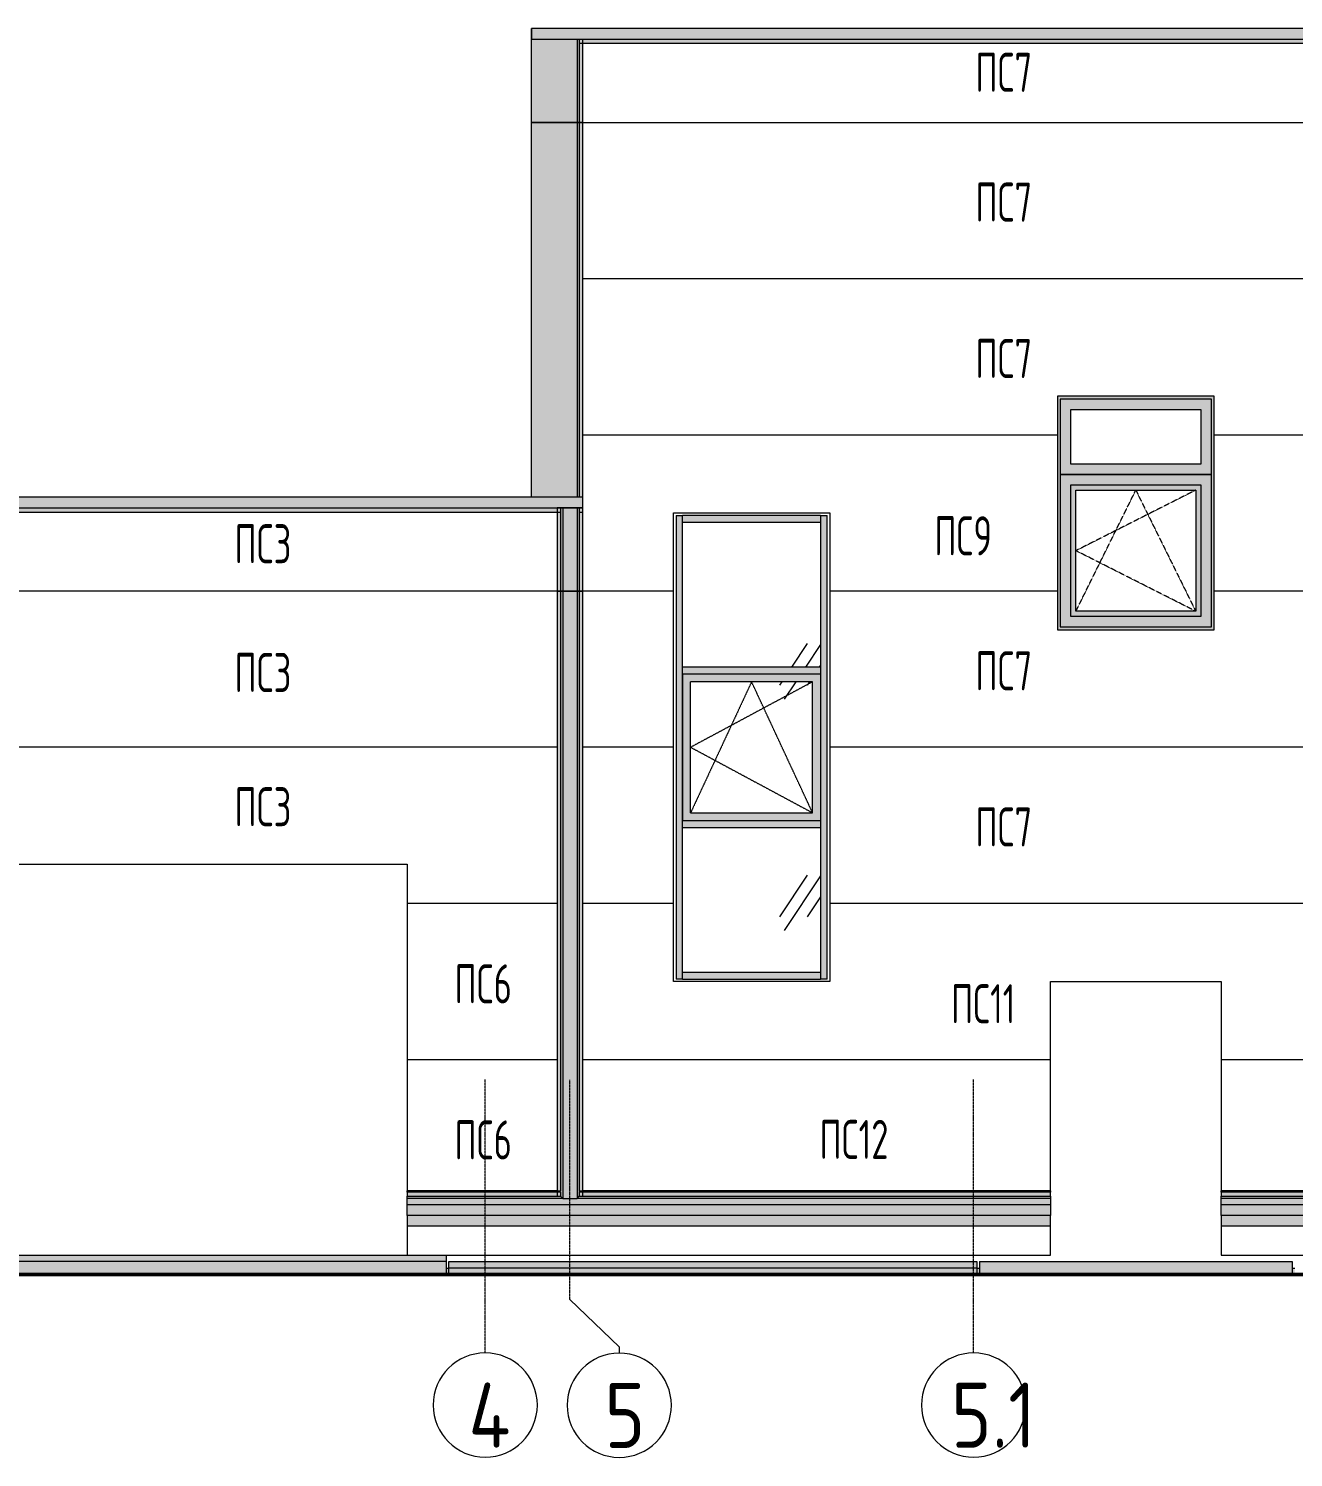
# Model space of a CAD drawing. Header units: millimetres. Extents: x -506865 to 151167, y -255180 to 83543.
# Drawn here: x 10844 to 20555, y -1554 to 9420 of the extents above; entities that cross this region are included whole.
import ezdxf

# ---------------------------------------------------------------- set-up
doc = ezdxf.new("R2010")
doc.units = ezdxf.units.MM
for name, pattern in [('_ШПТ__20_т__2_5__Линия сетки', [25, 20, -2.5, 0, -2.5]), ('_ШТР__2__1_', [3, 2, -1]), ('_ШТР__3__1_5_', [4.5, 3, -1.5])]:
    doc.linetypes.add(name, pattern=pattern)
for name, color, linetype, lineweight, true_color in [('Импосты витража', 7, 'Continuous', 9, 0x004080), ('Каркас_Импост', 7, 'Continuous', 9, 0x0080c0), ('Линии', 7, 'Continuous', 9, 0x00a600), ('Монтажный зазор', 7, 'Continuous', 9, 0x808040), ('Окна', 7, 'Continuous', 9, 0x0080c0), ('Открывание', 7, '_ШТР__2__1_', 9, 0x373737), ('Панели витража', 7, 'Continuous', 9, 0x0080c0), ('Фундамент несущей конструкции', 7, 'Continuous', 18, 0x400080)]:
    doc.layers.add(name, color=color, linetype=linetype, lineweight=lineweight, true_color=true_color)
for name, color, linetype, lineweight in [('Обобщенные модели', 7, 'Continuous', 18), ('Оси', 7, 'Continuous', 9), ('Перекрытия', 7, 'Continuous', 18), ('Текстовые примечания', 7, 'Continuous', 9)]:
    doc.layers.add(name, color=color, linetype=linetype, lineweight=lineweight)
doc.styles.add('_PP_Text Style', font='cs_gost2304.shx', dxfattribs={"width": 0.8})
doc.styles.add('GOST Common', font='', dxfattribs={"width": 0.9, "height": 350})
doc.styles.get('GOST Common').set_extended_font_data('GOST Common')
pattern_1 = [(236.31, (995.8, 1244.6), (-1777.996, -3556.002), [641.07, -5769.6]), (236.31, (1031.34, 1137.9), (-1777.996, -3556.002), [384.64, -6026.03]), (236.31, (818, 1137.9), (-1777.996, -3556.002), [384.64, -6026.03])]

# ---------------------------------------------------------------- blocks, each defined once
blk = doc.blocks.new('102_Окно_1Створка_Ф_ГОСТ23166-99 - 1160х1750_1170_h-1445330-_О__Ф__1-10__Южный')
at = {"layer": 'Каркас_Импост', "true_color": 0xf7fbf5}
h = blk.add_hatch(color=7, dxfattribs=at)
h.paths.add_polyline_path([(18885, 5995), (19925, 5995), (19925, 6575), (18765, 6575), (18765, 5995), (18845, 5995)], flags=0)
h.paths.add_polyline_path([(19805, 6075), (18845, 6075), (18845, 6495), (19845, 6495), (19845, 6075)], flags=0)
h = blk.add_hatch(color=7, dxfattribs=at)
h.paths.add_polyline_path([(18765, 4825), (19925, 4825), (19925, 5995), (18765, 5995), (18765, 5100)], flags=0)
h.paths.add_polyline_path([(19805, 4905), (18845, 4905), (18845, 5915), (19845, 5915), (19845, 4905)], flags=0)
h = blk.add_hatch(color=7, dxfattribs=at)
h.paths.add_polyline_path([(18845, 4905), (19845, 4905), (19845, 5915), (18845, 5915), (18845, 5100)], flags=0)
h.paths.add_polyline_path([(19108, 4945), (18885, 4945), (18885, 5875), (19805, 5875), (19805, 4945), (19301, 4945)], flags=0)
at = {"layer": 'Монтажный зазор', "true_color": 0x7f7f7f}
h = blk.add_hatch(color=8, dxfattribs=at)
h.paths.add_polyline_path([(18815, 4800), (19945, 4800), (19945, 6600), (18745, 6600), (18745, 4800), (18770, 4800)], flags=0)
h.paths.add_polyline_path([(18770, 4825), (18765, 4825), (18765, 6575), (19925, 6575), (19925, 4825), (18794, 4825)], flags=0)
at = {"layer": 'Каркас_Импост', "color": 7}
for p, q in [((18765, 6575), (18765, 5995)), ((19925, 6575), (18765, 6575)), ((18845, 6495), (19845, 6495)), ((18845, 6075), (18845, 6495)), ((19845, 6495), (19845, 6075)), ((19925, 5995), (19925, 6575)), ((19845, 6075), (18845, 6075)), ((18765, 5995), (19925, 5995)), ((18765, 5995), (18765, 4825)), ((19925, 5995), (18765, 5995)), ((19925, 4825), (19925, 5995)), ((18845, 5915), (19845, 5915)), ((18845, 4905), (18845, 5915)), ((18885, 5875), (19805, 5875)), ((18885, 4945), (18885, 5875)), ((19805, 5875), (19805, 4945)), ((19845, 5915), (19845, 4905)), ((19805, 4945), (18885, 4945)), ((19845, 4905), (18845, 4905)), ((18765, 4825), (19925, 4825))]:
    blk.add_line(p, q, dxfattribs=at)
at = {"layer": 'Открывание', "color": 7}
for p, q in [((18885, 4945), (19345, 5875)), ((19805, 5875), (18885, 5410)), ((19345, 5875), (19805, 4945)), ((19805, 4945), (18885, 5410))]:
    blk.add_line(p, q, dxfattribs=at)
blk = doc.blocks.new('Системная панель - 135__НР__25__СТК__Стеклопакет-V16-_О__Ф__1-10__Южный')
at = {"layer": 'Панели витража'}
h = blk.add_hatch(dxfattribs=at)
h.set_pattern_fill('FP_1', style=0, pattern_type=2)
h.set_pattern_definition(pattern_1)
h.paths.add_polyline_path([(15865, 2170), (16925, 2170), (16925, 3285), (15865, 3285), (15865, 2397)], flags=0)
blk = doc.blocks.new('Прямоугольный импост - 50х100 мм RAL 9016-1206952-_О__Ф__1-10__Южный')
at = {"layer": 'Импосты витража', "true_color": 0xf7fbf5}
blk.add_hatch(color=7, dxfattribs=at).paths.add_polyline_path([(44135, 5630), (44135, 5680), (43075, 5680), (43075, 5630), (44080, 5630)], flags=0)
at = {"layer": 'Импосты витража', "color": 7}
for p, q in [((43075, 5630), (43075, 5680)), ((44135, 5680), (43075, 5680)), ((43075, 5630), (44135, 5630)), ((44135, 5680), (44135, 5630))]:
    blk.add_line(p, q, dxfattribs=at)
blk = doc.blocks.new('Прямоугольный импост - 50х100 мм RAL 9016-1206946-_О__Ф__1-10__Южный')
at = {"layer": 'Импосты витража', "true_color": 0xf7fbf5}
blk.add_hatch(color=7, dxfattribs=at).paths.add_polyline_path([(44135, 2120), (44135, 2170), (43075, 2170), (43075, 2120), (43201, 2120)], flags=0)
at = {"layer": 'Импосты витража', "color": 7}
for p, q in [((43075, 2120), (43075, 2170)), ((44135, 2170), (43075, 2170)), ((43075, 2120), (44135, 2120)), ((44135, 2170), (44135, 2120))]:
    blk.add_line(p, q, dxfattribs=at)
blk = doc.blocks.new('Прямоугольный импост - 50х100 мм RAL 9016-1207083-_О__Ф__1-10__Южный')
at = {"layer": 'Импосты витража', "true_color": 0xf7fbf5}
blk.add_hatch(color=7, dxfattribs=at).paths.add_polyline_path([(44169, 2120), (44185, 2120), (44185, 3310), (44135, 3310), (44135, 2120)], flags=0)
at = {"layer": 'Импосты витража', "color": 7}
for p, q in [((44135, 3310), (44135, 2120)), ((44185, 2120), (44185, 3310)), ((44185, 2120), (44135, 2120))]:
    blk.add_line(p, q, dxfattribs=at)
blk = doc.blocks.new('Прямоугольный импост - 50х100 мм RAL 9016-1207058-_О__Ф__1-10__Южный')
at = {"layer": 'Импосты витража', "true_color": 0xf7fbf5}
blk.add_hatch(color=7, dxfattribs=at).paths.add_polyline_path([(43075, 4490), (43075, 5680), (43025, 5680), (43025, 4490), (43050, 4490)], flags=0)
at = {"layer": 'Импосты витража', "color": 7}
for p, q in [((43025, 5680), (43075, 5680)), ((43025, 5680), (43025, 4490)), ((43075, 4490), (43075, 5680))]:
    blk.add_line(p, q, dxfattribs=at)
blk = doc.blocks.new('Системная панель - 135__НР__25__СТК__Стеклопакет-V17-_О__Ф__1-10__Южный')
at = {"layer": 'Панели витража'}
h = blk.add_hatch(dxfattribs=at)
h.set_pattern_fill('FP_1', style=0, pattern_type=2)
h.set_pattern_definition(pattern_1)
h.paths.add_polyline_path([(16071, 4515), (16925, 4515), (16925, 5630), (15865, 5630), (15865, 4515)], flags=0)
blk = doc.blocks.new('Прямоугольный импост - 50х100 мм RAL 9016-1207060-_О__Ф__1-10__Южный')
at = {"layer": 'Импосты витража', "true_color": 0xf7fbf5}
blk.add_hatch(color=7, dxfattribs=at).paths.add_polyline_path([(44135, 4490), (44185, 4490), (44185, 5680), (44135, 5680), (44135, 5100)], flags=0)
at = {"layer": 'Импосты витража', "color": 7}
for p, q in [((44135, 5680), (44185, 5680)), ((44135, 5680), (44135, 4490)), ((44185, 4490), (44185, 5680))]:
    blk.add_line(p, q, dxfattribs=at)
blk = doc.blocks.new('Прямоугольный импост - 50х100 мм RAL 9016-1207084-_О__Ф__1-10__Южный')
at = {"layer": 'Импосты витража', "true_color": 0xf7fbf5}
blk.add_hatch(color=7, dxfattribs=at).paths.add_polyline_path([(43075, 3310), (43075, 4490), (43025, 4490), (43025, 3310), (43050, 3310)], flags=0)
at = {"layer": 'Импосты витража', "color": 7}
for p, q in [((43025, 4490), (43025, 3310)), ((43075, 3310), (43075, 4490))]:
    blk.add_line(p, q, dxfattribs=at)
blk = doc.blocks.new('Прямоугольный импост - 50х100 мм RAL 9016-1206832-_О__Ф__1-10__Южный')
at = {"layer": 'Импосты витража', "true_color": 0xf7fbf5}
blk.add_hatch(color=7, dxfattribs=at).paths.add_polyline_path([(44135, 4465), (44135, 4515), (43075, 4515), (43075, 4465), (44088, 4465)], flags=0)
at = {"layer": 'Импосты витража', "color": 7}
for p, q in [((43075, 4465), (43075, 4515)), ((44135, 4515), (43075, 4515)), ((44135, 4515), (44135, 4465)), ((43075, 4465), (44135, 4465))]:
    blk.add_line(p, q, dxfattribs=at)
blk = doc.blocks.new('Прямоугольный импост - 50х100 мм RAL 9016-1207086-_О__Ф__1-10__Южный')
at = {"layer": 'Импосты витража', "true_color": 0xf7fbf5}
blk.add_hatch(color=7, dxfattribs=at).paths.add_polyline_path([(44135, 3310), (44185, 3310), (44185, 4490), (44135, 4490), (44135, 3335)], flags=0)
at = {"layer": 'Импосты витража', "color": 7}
for p, q in [((44135, 4490), (44135, 3310)), ((44185, 3310), (44185, 4490))]:
    blk.add_line(p, q, dxfattribs=at)
blk = doc.blocks.new('Прямоугольный импост - 50х100 мм RAL 9016-1207087-_О__Ф__1-10__Южный')
at = {"layer": 'Импосты витража', "true_color": 0xf7fbf5}
blk.add_hatch(color=7, dxfattribs=at).paths.add_polyline_path([(43025, 2120), (43075, 2120), (43075, 3310), (43025, 3310), (43025, 2397)], flags=0)
at = {"layer": 'Импосты витража', "color": 7}
for p, q in [((43025, 3310), (43025, 2120)), ((43075, 2120), (43075, 3310)), ((43075, 2120), (43025, 2120))]:
    blk.add_line(p, q, dxfattribs=at)
blk = doc.blocks.new('190_ФЭ_Цоколь_Типовой - ФЭ-Ц1_140х80-1285834-_О__Ф__1-10__Южный')
at = {"layer": 'Обобщенные модели', "true_color": 0x9ea0a1}
h = blk.add_hatch(color=253, dxfattribs=at)
h.paths.add_polyline_path([(13750, 482), (14928, 482), (14931, 491), (13750, 491)], flags=0)
h.paths.add_polyline_path([(18690, 482), (18690, 491), (15069, 491), (15072, 482), (18655, 482)], flags=0)
h = blk.add_hatch(color=253, dxfattribs=at)
h.paths.add_polyline_path([(18655, 452), (18690, 452), (18690, 482), (15072, 482), (15072, 452), (17363, 452)], flags=0)
h.paths.add_polyline_path([(13770, 452), (14928, 452), (14928, 482), (13750, 482), (13750, 452)], flags=0)
h = blk.add_hatch(color=253, dxfattribs=at)
h.paths.add_polyline_path([(15055, 435), (18690, 435), (18690, 452), (15072, 452)], flags=0)
h.paths.add_polyline_path([(13770, 435), (14945, 435), (14928, 452), (13750, 452), (13750, 435)], flags=0)
for points in [[(18690, 491), (18690, 492), (18655, 491)], [(13750, 385), (18690, 385), (18690, 435), (13750, 435)], [(14985, 305), (18690, 305), (18690, 385), (13750, 385), (13750, 305), (14945, 305)], [(15010, 225), (18690, 225), (18690, 305), (13750, 305), (13750, 225), (14990, 225)]]:
    blk.add_hatch(color=253, dxfattribs=at).paths.add_polyline_path(points, flags=0)
at = {"layer": 'Линии', "color": 7, "lineweight": 18}
for p, q in [((13750, 491), (13750, 492)), ((14902, 492), (13750, 492)), ((13750, 482), (13750, 491)), ((13750, 482), (13750, 452)), ((13750, 435), (13750, 452)), ((18690, 492), (15098, 492)), ((18690, 492), (18690, 491)), ((18690, 491), (18690, 482)), ((18690, 452), (18690, 482)), ((18690, 452), (18690, 435)), ((13750, 385), (13750, 435)), ((13750, 315), (13750, 385)), ((18690, 435), (18690, 385)), ((18690, 385), (18690, 315)), ((13750, 305), (13750, 315)), ((13750, 305), (13750, 225)), ((13750, 225), (18690, 225)), ((18690, 315), (18690, 305)), ((18690, 225), (18690, 305))]:
    blk.add_line(p, q, dxfattribs=at)
at = {"layer": 'Обобщенные модели'}
for p, q in [((14931, 491), (13750, 491)), ((14928, 482), (13750, 482)), ((13750, 452), (14928, 452)), ((18690, 491), (15069, 491)), ((18690, 482), (15072, 482)), ((15072, 452), (18690, 452)), ((14945, 435), (13750, 435)), ((18690, 385), (13750, 385)), ((18690, 435), (15055, 435)), ((18690, 305), (13750, 305))]:
    blk.add_line(p, q, dxfattribs=at)
blk = doc.blocks.new('190_ФЭ_Цоколь_Типовой - ФЭ-Ц1_140х80-1285859-_О__Ф__1-10__Южный')
at = {"layer": 'Обобщенные модели', "true_color": 0x9ea0a1}
h = blk.add_hatch(color=253, dxfattribs=at)
h.paths.add_polyline_path([(32866, 482), (32928, 482), (32931, 491), (27069, 491), (27072, 482), (32720, 482)], flags=0)
h.paths.add_polyline_path([(20010, 482), (20928, 482), (20931, 491), (20000, 491), (20000, 482)], flags=0)
h.paths.add_polyline_path([(45048, 482), (45048, 482), (45051, 491), (39069, 491), (39072, 482), (44493, 482)], flags=0)
h.paths.add_polyline_path([(21072, 482), (26928, 482), (26931, 491), (21069, 491), (21072, 482)], flags=0)
h.paths.add_polyline_path([(38928, 482), (38928, 482), (38931, 491), (33069, 491), (33072, 482), (38876, 482)], flags=0)
h = blk.add_hatch(color=253, dxfattribs=at)
h.paths.add_polyline_path([(20000, 452), (20928, 452), (20928, 482), (20000, 482)], flags=0)
h.paths.add_polyline_path([(45048, 452), (45048, 482), (39072, 482), (39072, 452), (44493, 452)], flags=0)
h.paths.add_polyline_path([(21235, 452), (26928, 452), (26928, 482), (21072, 482), (21072, 452), (21124, 452)], flags=0)
h.paths.add_polyline_path([(38928, 452), (38928, 452), (38928, 482), (33072, 482), (33072, 452), (38928, 452)], flags=0)
h.paths.add_polyline_path([(27235, 452), (32928, 452), (32928, 482), (27072, 482), (27072, 452), (27124, 452)], flags=0)
for points in [[(45125, 435), (45065, 435), (45048, 452), (39072, 452), (39055, 435), (38945, 435), (38928, 452), (33072, 452), (33055, 435), (32945, 435), (32928, 452), (27072, 452), (27055, 435), (26945, 435), (26928, 452), (21072, 452), (21055, 435), (20945, 435), (20928, 452), (20000, 452), (20000, 435), (45065, 435)], [(20000, 385), (45295, 385), (45295, 435), (20000, 435)], [(33010, 305), (45433, 305), (45294, 385), (20000, 385), (20000, 305), (32990, 305)], [(45125, 225), (45433, 225), (45433, 305), (20000, 305), (20000, 225), (44493, 225)]]:
    blk.add_hatch(color=253, dxfattribs=at).paths.add_polyline_path(points, flags=0)
at = {"layer": 'Линии', "color": 7, "lineweight": 18}
for p, q in [((20000, 491), (20000, 492)), ((20902, 492), (20000, 492)), ((20000, 482), (20000, 491)), ((20000, 482), (20000, 452)), ((20000, 435), (20000, 452)), ((26902, 492), (21098, 492)), ((32902, 492), (27098, 492)), ((38902, 492), (33098, 492)), ((45022, 492), (39098, 492)), ((20000, 385), (20000, 435)), ((20000, 315), (20000, 385)), ((45295, 435), (45295, 385)), ((45295, 385), (45415, 315)), ((20000, 305), (20000, 315)), ((20000, 305), (20000, 225)), ((20000, 225), (45433, 225)), ((45415, 315), (45433, 305)), ((45433, 225), (45433, 305))]:
    blk.add_line(p, q, dxfattribs=at)
at = {"layer": 'Обобщенные модели'}
for p, q in [((20931, 491), (20000, 491)), ((20928, 482), (20000, 482)), ((20000, 452), (20928, 452)), ((26931, 491), (21069, 491)), ((26928, 482), (21072, 482)), ((21072, 452), (26928, 452)), ((32931, 491), (27069, 491)), ((32928, 482), (27072, 482)), ((27072, 452), (32928, 452)), ((38931, 491), (33069, 491)), ((38928, 482), (33072, 482)), ((33072, 452), (38928, 452)), ((45051, 491), (39069, 491)), ((45048, 482), (39072, 482)), ((39072, 452), (45048, 452)), ((45295, 435), (20000, 435)), ((45295, 385), (20000, 385)), ((45433, 305), (20000, 305))]:
    blk.add_line(p, q, dxfattribs=at)
blk = doc.blocks.new('190_ФЭ_Стена_Стык вертикальный - ФЭ-C1_110-1290850-_О__Ф__1-10__Южный')
at = {"layer": 'Обобщенные модели', "true_color": 0xcfd0cf}
h = blk.add_hatch(color=254, dxfattribs=at)
h.paths.add_polyline_path([(4928, 452), (4928, 482), (4902, 482), (4902, 452)], flags=0)
h.paths.add_polyline_path([(4928, 492), (4928, 5100), (4902, 5100), (4902, 492)], flags=0)
for points in [[(4945, 435), (4945, 5100), (4928, 5100), (4928, 492), (4931, 491), (4928, 482), (4928, 452), (4945, 435)], [(4945, 435), (5055, 435), (5055, 5100), (4945, 5100), (4945, 831)], [(5055, 435), (5072, 452), (5072, 482), (5069, 491), (5072, 492), (5072, 5100), (5055, 5100), (5055, 435)]]:
    blk.add_hatch(color=254, dxfattribs=at).paths.add_polyline_path(points, flags=0)
h = blk.add_hatch(color=254, dxfattribs=at)
h.paths.add_polyline_path([(5072, 452), (5098, 452), (5098, 482), (5072, 482), (5072, 452)], flags=0)
h.paths.add_polyline_path([(5098, 492), (5098, 5100), (5072, 5100), (5072, 492)], flags=0)
at = {"layer": 'Линии', "color": 7, "lineweight": 18}
for p, q in [((4928, 5100), (4902, 5100)), ((4902, 5100), (4902, 491)), ((4945, 5100), (4928, 5100)), ((5055, 5100), (4945, 5100)), ((5072, 5100), (5055, 5100)), ((5098, 5100), (5072, 5100)), ((5098, 5100), (5098, 491)), ((4902, 482), (4902, 452)), ((4902, 452), (4928, 452)), ((4928, 452), (4945, 435)), ((5055, 435), (5072, 452)), ((5072, 452), (5098, 452)), ((5098, 482), (5098, 452)), ((4945, 435), (5055, 435))]:
    blk.add_line(p, q, dxfattribs=at)
at = {"layer": 'Обобщенные модели'}
for p, q in [((4928, 5100), (4928, 491)), ((4945, 5100), (4945, 435)), ((5055, 5100), (5055, 435)), ((5072, 5100), (5072, 491)), ((4928, 482), (4928, 452)), ((5072, 482), (5072, 452))]:
    blk.add_line(p, q, dxfattribs=at)
blk = doc.blocks.new('190_ФЭ_Парапет_Сэндвич - ФЭ-К1_150-1312251-_О__Ф__1-10__Южный')
at = {"layer": 'Обобщенные модели', "true_color": 0xcfd0cf}
for points in [[(14779, 5740), (15098, 5740), (15098, 5820), (-295, 5820), (-295, 5740), (14725, 5740)], [(7028, 5707), (9928, 5707), (9928, 5740), (10072, 5740), (10072, 5707), (14928, 5707), (14928, 5740), (15072, 5740), (15072, 5707), (15098, 5707), (15098, 5740), (-48, 5740), (-48, 5707), (4928, 5707), (4928, 5740), (5072, 5740), (5072, 5707)]]:
    blk.add_hatch(color=254, dxfattribs=at).paths.add_polyline_path(points, flags=0)
at = {"layer": 'Линии', "color": 7, "lineweight": 18}
for p, q in [((15098, 5820), (-295, 5820)), ((-295, 5740), (-295, 5820)), ((15098, 5820), (15098, 5740)), ((-295, 5740), (15098, 5740)), ((-48, 5707), (4928, 5707)), ((5072, 5707), (9928, 5707)), ((10072, 5707), (14928, 5707)), ((15072, 5707), (15098, 5707)), ((15098, 5740), (15098, 5707))]:
    blk.add_line(p, q, dxfattribs=at)
blk = doc.blocks.new('190_ФЭ_Парапет_Сэндвич - ФЭ-К1_150-1300769-_О__Ф__1-10__Южный')
at = {"layer": 'Линии', "color": 7, "lineweight": 18}
blk.add_line((-295, 5820), (-295, 5740), dxfattribs=at)
blk = doc.blocks.new('190_ФЭ_Парапет_Сэндвич - ФЭ-К1_150-1300843-_О__Ф__1-10__Южный')
at = {"layer": 'Обобщенные модели', "true_color": 0xcfd0cf}
for points in [[(45139, 9340), (45295, 9340), (45295, 9420), (14705, 9420), (14705, 9340), (45125, 9340)], [(32866, 9307), (32928, 9307), (32928, 9340), (33072, 9340), (33072, 9307), (38928, 9307), (38928, 9340), (39072, 9340), (39072, 9307), (45048, 9307), (45048, 9340), (15072, 9340), (15072, 9307), (20928, 9307), (20928, 9340), (21072, 9340), (21072, 9307), (26928, 9307), (26928, 9340), (27072, 9340), (27072, 9307), (27698, 9307)]]:
    blk.add_hatch(color=254, dxfattribs=at).paths.add_polyline_path(points, flags=0)
at = {"layer": 'Линии', "color": 7, "lineweight": 18}
for p, q in [((45295, 9420), (14705, 9420)), ((14705, 9340), (14705, 9420)), ((14705, 9340), (45295, 9340)), ((15072, 9307), (20928, 9307))]:
    blk.add_line(p, q, dxfattribs=at)
blk = doc.blocks.new('190_ФЭ_Стена_Стык угловой внешний фигурный - ФЭ-У1_350х230-1313209-_О__Ф__1-10__Южный')
at = {"layer": 'Обобщенные модели', "true_color": 0xcfd0cf}
for points in [[(14779, 5821), (15055, 5821), (15055, 8700), (14705, 8700), (14705, 5821), (14725, 5821)], [(15072, 5821), (15072, 8700), (15055, 8700), (15055, 5821)], [(15098, 5821), (15098, 8700), (15072, 8700), (15072, 5821)]]:
    blk.add_hatch(color=254, dxfattribs=at).paths.add_polyline_path(points, flags=0)
at = {"layer": 'Линии', "color": 7, "lineweight": 18}
for p, q in [((14705, 8700), (15055, 8700)), ((14705, 5821), (14705, 8700)), ((15055, 8700), (15072, 8700)), ((15072, 8700), (15098, 8700)), ((15098, 8700), (15098, 5821)), ((15055, 5821), (14705, 5821)), ((15072, 5821), (15055, 5821)), ((15098, 5821), (15072, 5821))]:
    blk.add_line(p, q, dxfattribs=at)
at = {"layer": 'Обобщенные модели'}
for p, q in [((15055, 8700), (15055, 5821)), ((15072, 8700), (15072, 5821))]:
    blk.add_line(p, q, dxfattribs=at)
blk = doc.blocks.new('190_ФЭ_Стена_Стык угловой внешний фигурный - ФЭ-У1_350х230-1312920-_О__Ф__1-10__Южный')
at = {"layer": 'Обобщенные модели', "true_color": 0xcfd0cf}
for points in [[(15055, 8700), (15055, 9340), (14705, 9340), (14705, 8700), (14875, 8700)], [(15072, 8700), (15072, 9340), (15055, 9340), (15055, 8700)], [(15088, 8700), (15098, 8700), (15098, 9307), (15072, 9307), (15072, 8700)]]:
    blk.add_hatch(color=254, dxfattribs=at).paths.add_polyline_path(points, flags=0)
at = {"layer": 'Линии', "color": 7, "lineweight": 18}
for p, q in [((14705, 9340), (15055, 9340)), ((14705, 8700), (14705, 9340)), ((15055, 9340), (15072, 9340)), ((15072, 9340), (15098, 9340)), ((15098, 9340), (15098, 8700)), ((15055, 8700), (14705, 8700)), ((15072, 8700), (15055, 8700)), ((15098, 8700), (15072, 8700))]:
    blk.add_line(p, q, dxfattribs=at)
at = {"layer": 'Обобщенные модели'}
for p, q in [((15055, 9340), (15055, 8700)), ((15072, 9340), (15072, 8700))]:
    blk.add_line(p, q, dxfattribs=at)
blk = doc.blocks.new('190_ФЭ_Стена_Стык вертикальный - ФЭ-C1_110-1306445-_О__Ф__1-10__Южный')
at = {"layer": 'Обобщенные модели', "true_color": 0xcfd0cf}
for points in [[(20945, 8700), (20945, 9340), (20928, 9340), (20928, 8700)], [(20990, 8700), (21055, 8700), (21055, 9340), (20945, 9340), (20945, 8700)], [(21055, 8700), (21072, 8700), (21072, 9340), (21055, 9340), (21055, 8760)], [(20928, 8700), (20928, 9307), (20902, 9307), (20902, 8700)], [(21098, 8700), (21098, 9307), (21072, 9307), (21072, 8700)]]:
    blk.add_hatch(color=254, dxfattribs=at).paths.add_polyline_path(points, flags=0)
at = {"layer": 'Линии', "color": 7, "lineweight": 18}
for p, q in [((20928, 9340), (20902, 9340)), ((20902, 9340), (20902, 8700)), ((20945, 9340), (20928, 9340)), ((21055, 9340), (20945, 9340)), ((21072, 9340), (21055, 9340)), ((21098, 9340), (21072, 9340)), ((21098, 9340), (21098, 8700)), ((20902, 8700), (20928, 8700)), ((20928, 8700), (20945, 8700)), ((20945, 8700), (21055, 8700)), ((21055, 8700), (21072, 8700)), ((21072, 8700), (21098, 8700))]:
    blk.add_line(p, q, dxfattribs=at)
at = {"layer": 'Обобщенные модели'}
for p, q in [((20928, 9340), (20928, 8700)), ((20945, 9340), (20945, 8700)), ((21055, 9340), (21055, 8700)), ((21072, 9340), (21072, 8700))]:
    blk.add_line(p, q, dxfattribs=at)
blk = doc.blocks.new('135_Витраж створка_Открывание_Профиль - Правое верхнее открывание-V18-_О__Ф__1-10__Южный')
at = {"layer": 'Панели витража', "true_color": 0xf7fbf5}
h = blk.add_hatch(color=7, dxfattribs=at)
h.paths.add_polyline_path([(16925, 3335), (16925, 4465), (15865, 4465), (15865, 3335), (16878, 3335)], flags=0)
h.paths.add_polyline_path([(16863, 3397), (15927, 3397), (15927, 4403), (16863, 4403), (16863, 3832)], flags=0)
at = {"layer": 'Панели витража'}
h = blk.add_hatch(dxfattribs=at)
h.set_pattern_fill('FP_1', style=0, pattern_type=2)
h.set_pattern_definition(pattern_1)
h.paths.add_polyline_path([(15927, 3397), (16863, 3397), (16863, 4403), (15927, 4403), (15927, 3900)], flags=0)
at = {"layer": 'Линии', "color": 7, "linetype": '_ШТР__3__1_5_'}
for p, q in [((16863, 4403), (15927, 3900)), ((16395, 4403), (15927, 3397)), ((16863, 3397), (16395, 4403)), ((15927, 3900), (16863, 3397))]:
    blk.add_line(p, q, dxfattribs=at)
at = {"layer": 'Панели витража', "color": 7}
for p, q in [((15865, 4465), (16925, 4465)), ((15865, 4465), (15865, 3335)), ((15927, 3397), (15927, 4403)), ((16863, 4403), (15927, 4403)), ((16863, 3397), (16863, 4403)), ((16925, 4465), (16925, 3335)), ((16925, 3335), (15865, 3335)), ((15927, 3397), (16863, 3397))]:
    blk.add_line(p, q, dxfattribs=at)
blk = doc.blocks.new('Ось сетки - Круг_Ø8 мм_Красный-1224396-_О__Ф__1-10__Южный')
at = {"layer": 'Оси', "color": 1, "true_color": 0xff0000}
for start, end in [(0, 180), (180, 360)]:
    blk.add_arc((15379, -1900), 400, start, end, dxfattribs=at)
blk = doc.blocks.new('Ось сетки - Круг_Ø8 мм-6577-_О__Ф__1-10__Южный')
at = {"layer": 'Оси', "lineweight": 20}
for start, end in [(360, 180), (180, 360)]:
    blk.add_arc((0, -1900), 400, start, end, dxfattribs=at)

msp = doc.modelspace()

# ---------------------------------------------------------------- hatches: boundary and pattern name
at = {"layer": 'Перекрытия', "true_color": 0xbabfc5}
for points in [[(12196, -50), (14050, -50), (14050, 0), (10450, 0), (10450, -50), (10904, -50)], [(14050, -150), (14050, -50), (10450, -50), (10450, -150), (13488, -150)], [(19947, -150), (20545, -150), (20545, -50), (18145, -50), (18145, -150), (18655, -150)]]:
    msp.add_hatch(color=9, dxfattribs=at).paths.add_polyline_path(points, flags=0)
at = {"layer": 'Перекрытия', "true_color": 0xb9d0cb}
for points in [[(15010, -100), (18125, -100), (18125, -50), (14070, -50), (14070, -100), (14990, -100)], [(18125, -150), (18125, -100), (14070, -100), (14070, -150), (17363, -150)]]:
    msp.add_hatch(color=9, dxfattribs=at).paths.add_polyline_path(points, flags=0)
at = {"layer": 'Фундамент несущей конструкции', "true_color": 0xbabfc5}
h = msp.add_hatch(color=9, dxfattribs=at)
h.paths.add_polyline_path([(9320, -150), (9320, -100), (9300, -100), (9300, -150)], flags=0)
h.paths.add_polyline_path([(20565, -150), (20565, -100), (20545, -100), (20545, -150)], flags=0)
h.paths.add_polyline_path([(950, -150), (950, -100), (930, -100), (930, -150)], flags=0)
h.paths.add_polyline_path([(18145, -150), (18145, -100), (18125, -100), (18125, -150)], flags=0)
h.paths.add_polyline_path([(4550, -150), (4570, -150), (4570, -100), (4550, -100)], flags=0)
h.paths.add_polyline_path([(14070, -150), (14070, -100), (14050, -100), (14050, -150)], flags=0)
h.paths.add_polyline_path([(5680, -150), (5700, -150), (5700, -100), (5680, -100)], flags=0)
h.paths.add_polyline_path([(10450, -150), (10450, -100), (10430, -100), (10430, -150)], flags=0)

# ---------------------------------------------------------------- linework, layer by layer
at = {"layer": 'Линии', "color": 7, "lineweight": 18}
for p, q in [((15098, 8700), (20902, 8700)), ((15098, 7500), (20902, 7500)), ((18745, 6600), (19945, 6600)), ((18745, 4800), (18745, 6600)), ((19945, 6600), (19945, 4800)), ((15098, 6300), (18745, 6300)), ((19945, 6300), (20902, 6300)), ((15795, 2100), (15795, 5700)), ((15795, 5700), (16995, 5700)), ((16995, 5700), (16995, 2100)), ((14902, 5100), (10098, 5100)), ((15795, 5100), (15098, 5100)), ((18745, 5100), (16995, 5100)), ((20902, 5100), (19945, 5100)), ((19945, 4800), (18745, 4800)), ((14902, 3900), (10098, 3900)), ((15795, 3900), (15098, 3900)), ((20902, 3900), (16995, 3900)), ((10750, 3001), (13750, 3001)), ((13750, 3001), (13750, 492)), ((14902, 2700), (13750, 2700)), ((15795, 2700), (15098, 2700)), ((20395, 2700), (16995, 2700)), ((20902, 2700), (20395, 2700)), ((16995, 2100), (15795, 2100)), ((18690, 492), (18690, 2100)), ((18690, 2100), (20000, 2100)), ((20000, 2100), (20000, 492)), ((14902, 1500), (13750, 1500)), ((18690, 1500), (15098, 1500)), ((20902, 1500), (20000, 1500)), ((13750, 225), (13750, 0)), ((18690, 0), (18690, 225)), ((20000, 225), (20000, 0)), ((10450, 0), (18690, 0)), ((20000, 0), (45415, 0)), ((14050, 0), (14050, -150)), ((14050, -100), (14070, -100)), ((14070, -50), (18125, -50)), ((14070, -150), (14070, -50)), ((18125, -50), (18125, -150)), ((18125, -100), (18145, -100)), ((18145, -50), (20545, -50)), ((18145, -50), (18145, -150)), ((20545, -50), (20545, -150)), ((20545, -100), (20565, -100))]:
    msp.add_line(p, q, dxfattribs=at)
at = {"layer": 'Линии', "color": 7, "lineweight": 50}
msp.add_line((46689, -150), (-2675, -150), dxfattribs=at)
at = {"layer": 'Оси', "linetype": '_ШПТ__20_т__2_5__Линия сетки'}
for p, q in [((14350, -752), (14350, 1348)), ((18100, -752), (18100, 1348))]:
    msp.add_line(p, q, dxfattribs=at)
at = {"layer": 'Оси', "color": 1, "linetype": '_ШПТ__20_т__2_5__Линия сетки', "true_color": 0xff0000}
msp.add_line((15000, -341), (15000, 1346), dxfattribs=at)
msp.add_line((15000, -341), (15000, 1346), dxfattribs=at)
at = {"layer": 'Оси', "color": 1, "true_color": 0xff0000}
for p, q in [((15000, -341), (15379, -704)), ((15000, -341), (15379, -704)), ((15379, -704), (15379, -754)), ((15379, -704), (15379, -754))]:
    msp.add_line(p, q, dxfattribs=at)
at = {"layer": 'Перекрытия'}
for p, q in [((14050, -50), (10450, -50)), ((18125, -100), (14070, -100))]:
    msp.add_line(p, q, dxfattribs=at)

# ---------------------------------------------------------------- block references
at = {"layer": 'Импосты витража', "color": 7}
for name, p in [('Прямоугольный импост - 50х100 мм RAL 9016-1207058-_О__Ф__1-10__Южный', (-27210, 0)), ('Прямоугольный импост - 50х100 мм RAL 9016-1206952-_О__Ф__1-10__Южный', (-27210, 0)), ('Прямоугольный импост - 50х100 мм RAL 9016-1207060-_О__Ф__1-10__Южный', (-27210, 0)), ('Прямоугольный импост - 50х100 мм RAL 9016-1206832-_О__Ф__1-10__Южный', (-27210, 0)), ('Прямоугольный импост - 50х100 мм RAL 9016-1207084-_О__Ф__1-10__Южный', (-27210, 0)), ('Прямоугольный импост - 50х100 мм RAL 9016-1207086-_О__Ф__1-10__Южный', (-27210, 0)), ('Прямоугольный импост - 50х100 мм RAL 9016-1207087-_О__Ф__1-10__Южный', (-27210, 0)), ('Прямоугольный импост - 50х100 мм RAL 9016-1206832-_О__Ф__1-10__Южный', (-27210, -1180)), ('Прямоугольный импост - 50х100 мм RAL 9016-1207083-_О__Ф__1-10__Южный', (-27210, 0)), ('Прямоугольный импост - 50х100 мм RAL 9016-1206946-_О__Ф__1-10__Южный', (-27210, 0))]:
    msp.add_blockref(name, p, dxfattribs=at)
at = {"layer": 'Обобщенные модели'}
for name, p in [('190_ФЭ_Парапет_Сэндвич - ФЭ-К1_150-1300769-_О__Ф__1-10__Южный', (15000, 3600)), ('190_ФЭ_Парапет_Сэндвич - ФЭ-К1_150-1300843-_О__Ф__1-10__Южный', (0, 0)), ('190_ФЭ_Стена_Стык угловой внешний фигурный - ФЭ-У1_350х230-1312920-_О__Ф__1-10__Южный', (0, 0)), ('190_ФЭ_Стена_Стык угловой внешний фигурный - ФЭ-У1_350х230-1313209-_О__Ф__1-10__Южный', (0, 0)), ('190_ФЭ_Парапет_Сэндвич - ФЭ-К1_150-1312251-_О__Ф__1-10__Южный', (0, 0)), ('190_ФЭ_Стена_Стык вертикальный - ФЭ-C1_110-1306445-_О__Ф__1-10__Южный', (-6000, -3600)), ('190_ФЭ_Стена_Стык вертикальный - ФЭ-C1_110-1290850-_О__Ф__1-10__Южный', (10000, 0)), ('190_ФЭ_Цоколь_Типовой - ФЭ-Ц1_140х80-1285834-_О__Ф__1-10__Южный', (0, 0)), ('190_ФЭ_Цоколь_Типовой - ФЭ-Ц1_140х80-1285859-_О__Ф__1-10__Южный', (0, 0))]:
    msp.add_blockref(name, p, dxfattribs=at)
at = {"layer": 'Окна', "color": 7}
msp.add_blockref('102_Окно_1Створка_Ф_ГОСТ23166-99 - 1160х1750_1170_h-1445330-_О__Ф__1-10__Южный', (0, 0), dxfattribs=at)
at = {"layer": 'Оси', "lineweight": 20}
for p in [(14350, 748), (18100, 748)]:
    msp.add_blockref('Ось сетки - Круг_Ø8 мм-6577-_О__Ф__1-10__Южный', p, dxfattribs=at)
at = {"layer": 'Оси', "color": 1, "lineweight": 20, "true_color": 0xff0000}
msp.add_blockref('Ось сетки - Круг_Ø8 мм_Красный-1224396-_О__Ф__1-10__Южный', (0, 746), dxfattribs=at)
msp.add_blockref('Ось сетки - Круг_Ø8 мм_Красный-1224396-_О__Ф__1-10__Южный', (0, 746), dxfattribs=at)
at = {"layer": 'Панели витража', "color": 7}
for name in ['Системная панель - 135__НР__25__СТК__Стеклопакет-V17-_О__Ф__1-10__Южный', '135_Витраж створка_Открывание_Профиль - Правое верхнее открывание-V18-_О__Ф__1-10__Южный', 'Системная панель - 135__НР__25__СТК__Стеклопакет-V16-_О__Ф__1-10__Южный']:
    msp.add_blockref(name, (0, 0), dxfattribs=at)

# ---------------------------------------------------------------- texts
at = {"layer": 'Оси', "char_height": 500, "width": 310.25, "attachment_point": 1, "style": 'GOST Common'}
for s, insert in [('\\fGOST Common|b0|i0|c204|p34|;\\W.9;4', (14221, -980)), ('5.1', (17926, -980))]:
    msp.add_mtext(s, dxfattribs=dict(at, insert=insert))
at = {"layer": 'Оси', "color": 1, "true_color": 0xff0000, "insert": (15266, -982), "char_height": 500, "width": 274.18, "attachment_point": 1, "style": 'GOST Common'}
msp.add_mtext('\\fGOST Common|b0|i0|c204|p34|;\\W.9;5', dxfattribs=at)
msp.add_mtext('\\fGOST Common|b0|i0|c204|p34|;\\W.9;5', dxfattribs=at)
at = {"layer": 'Текстовые примечания', "ltscale": 75, "char_height": 300, "attachment_point": 5, "style": '_PP_Text Style'}
for s, insert in [('ПС7', (18331, 9084)), ('ПС7', (18331, 8087)), ('ПС7', (18331, 6886)), ('ПС3', (12643, 5463)), ('ПС9', (18019, 5524)), ('ПС3', (12643, 4474)), ('ПС7', (18331, 4487)), ('ПС3', (12643, 3443)), ('ПС7', (18331, 3288)), ('ПС6', (14334, 2083)), ('ПС11', (18173, 1930)), ('ПС6', (14334, 884)), ('ПС12', (17181, 888))]:
    msp.add_mtext_dynamic_manual_height_columns(s, width=891.75, gutter_width=75, heights=[1199], dxfattribs=dict(at, insert=insert))

doc.saveas('drawing.dxf')
